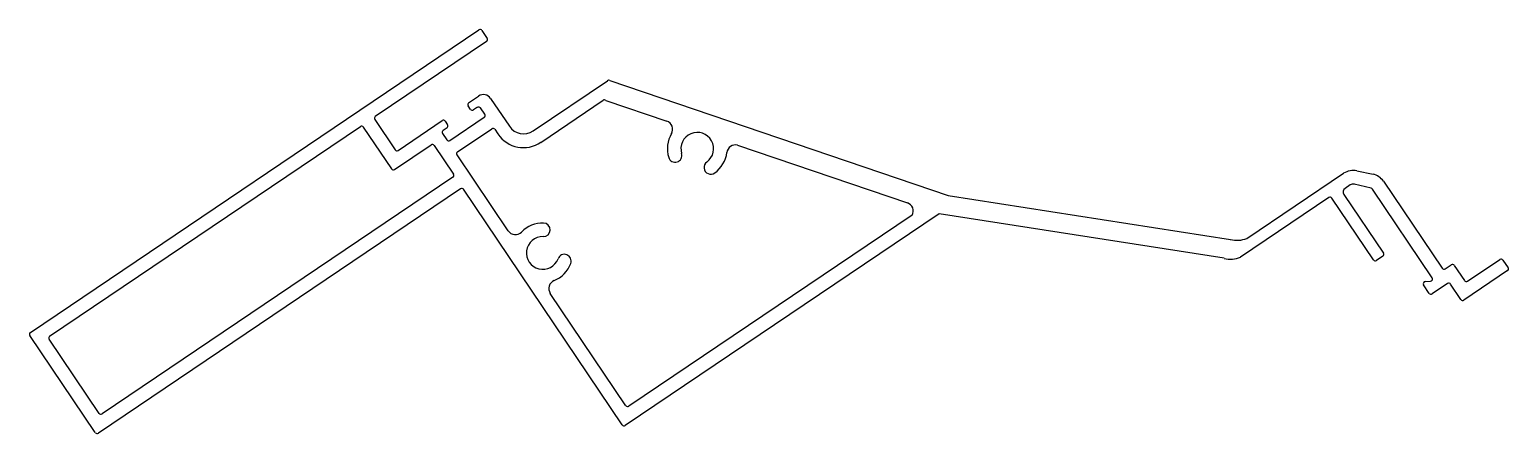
# Model space of a CAD drawing. Extents: x -70 to 102, y 2 to 49.
import ezdxf

# ---------------------------------------------------------------- set-up
doc = ezdxf.new("R2010")
doc.units = 0
doc.layers.add('1', color=4, linetype='CONTINUOUS')
doc.layers.add('5', color=6, linetype='CONTINUOUS')

msp = doc.modelspace()

# ---------------------------------------------------------------- linework, layer by layer
at = {"layer": '1', "color": 0}
for p, q in [((-70.2, 13.37), (-18.07, 48.51)), ((-17.72, 48.44), (-17.11, 47.53)), ((-17.18, 47.18), (-30.12, 38.46)), ((-11.76, 36.78), (-3.13, 42.6)), ((-2.85, 42.65), (36.49, 29.29)), ((-19.06, 39.28), (-19.34, 39.7)), ((-19.27, 40.04), (-18.11, 40.83)), ((-16.72, 40.56), (-14.54, 37.32)), ((-30.19, 38.11), (-27.82, 34.58)), ((-27.47, 34.52), (-22.34, 37.98)), ((-21.99, 37.91), (-21.71, 37.49)), ((-21.45, 35.68), (-17.47, 38.36)), ((-18.25, 39.52), (-18.71, 39.21)), ((-17.4, 38.71), (-17.91, 39.45)), ((-22.3, 36.49), (-21.8, 35.75)), ((-21.78, 37.15), (-22.23, 36.84)), ((71.2, 24.3), (82.43, 31.87)), ((83.99, 32.14), (85.88, 31.77)), ((87.08, 30.95), (93.9, 20.82)), ((-20.2, 30.07), (-62.32, 1.68)), ((-1.41, 2.64), (-19.86, 30)), ((36.49, 29.29), (69.28, 24.16)), ((82.48, 29.41), (87.07, 22.59)), ((83.2, 30.5), (82.61, 30.1)), ((85.66, 30.11), (83.69, 30.6)), ((92.75, 19.71), (85.81, 30.01)), ((80.74, 29.04), (70.47, 22.12)), ((85.91, 21.81), (81.08, 28.97)), ((35.42, 27.16), (-1.07, 2.57)), ((68.55, 21.98), (35.42, 27.16)), ((87.01, 22.24), (86.26, 21.74)), ((93.9, 20.82), (93.9, 20.82)), ((94.25, 20.75), (94.97, 21.23)), ((95.31, 21.16), (96.51, 19.39)), ((96.86, 19.32), (100.62, 21.85)), ((100.97, 21.78), (101.56, 20.89)), ((91.94, 19.28), (92.56, 19.32)), ((94.54, 19.05), (92.75, 17.84)), ((96.09, 17.2), (94.89, 18.98)), ((101.5, 20.55), (96.43, 17.13)), ((92.41, 17.91), (91.75, 18.89)), ((-62.67, 1.75), (-70.27, 13.03))]:
    msp.add_line(p, q, dxfattribs=at)
for centre, radius, start, end in [((-17.93, 48.3), 0.25, 33.977, 123.977), ((-17.32, 47.39), 0.25, 303.977, 33.977), ((-2.93, 42.29), 0.374, 77.8353, 122.5379), ((-19.13, 39.84), 0.25, 123.977, 213.977), ((-18.11, 39.31), 0.25, 33.977, 123.977), ((-17.55, 40), 1, 33.977, 123.977), ((-29.98, 38.25), 0.25, 123.977, 213.977), ((-22.2, 37.77), 0.25, 33.977, 123.977), ((-18.85, 39.42), 0.25, 213.977, 303.977), ((-17.61, 38.57), 0.25, 303.977, 33.977), ((-22.09, 36.63), 0.254, 123.977, 213.977), ((-21.92, 37.35), 0.25, 303.977, 33.977), ((-12.88, 38.44), 2, 213.977, 303.977), ((-27.61, 34.72), 0.25, 213.977, 303.977), ((-21.59, 35.89), 0.25, 213.977, 303.977), ((83.57, 29.96), 2.22, 78.977, 120.6355), ((85.3, 29.65), 2.2, 36.1576, 74.7735), ((-20.06, 29.86), 0.25, 33.977, 123.977), ((82.89, 29.69), 0.5, 123.977, 213.977), ((83.57, 29.96), 0.65, 78.977, 123.977), ((85.61, 29.87), 0.25, 36.3725, 78.977), ((80.88, 28.83), 0.25, 33.977, 123.977), ((70.01, 27.28), 3.21, 256.7834, 291.756), ((86.87, 22.45), 0.25, 303.977, 33.977), ((69.28, 25.1), 3.21, 256.7834, 291.756), ((86.12, 21.95), 0.25, 213.977, 303.977), ((94.11, 20.96), 0.25, 213.977, 303.977), ((95.11, 21.03), 0.25, 33.9769, 123.977), ((100.76, 21.64), 0.25, 33.977, 123.977), ((101.36, 20.75), 0.252, 304.4516, 33.7799), ((91.96, 19.03), 0.25, 93.977, 213.977), ((92.54, 19.57), 0.25, 273.977, 33.977), ((94.68, 18.84), 0.25, 33.977, 123.9771), ((96.72, 19.52), 0.25, 213.977, 303.977), ((92.61, 18.05), 0.25, 213.977, 303.977), ((96.29, 17.34), 0.25, 213.977, 303.977), ((-70.06, 13.17), 0.25, 123.977, 213.977), ((-62.46, 1.89), 0.25, 213.977, 303.977), ((-1.21, 2.77), 0.25, 213.977, 303.977)]:
    msp.add_arc(centre, radius, start, end, dxfattribs=at)
at = {"layer": '5', "color": 0}
for p, q in [((-10.87, 35.45), (-3.62, 40.34)), ((-3.31, 40.32), (3.77, 37.91)), ((-67.98, 12.94), (-31.86, 37.28)), ((-31.52, 37.21), (-28.25, 32.36)), ((-20.56, 34.35), (-16.58, 37.03)), ((-16.23, 36.97), (-15.87, 36.43)), ((-27.9, 32.3), (-23.64, 35.17)), ((-23.29, 35.1), (-21.03, 31.74)), ((11.98, 35.12), (31.73, 28.41)), ((-14.67, 25.17), (-20.62, 34)), ((-21.1, 31.39), (-61.89, 3.9)), ((32.3, 26.98), (-0.63, 4.79)), ((-0.98, 4.86), (-9.78, 17.91)), ((-62.24, 3.97), (-68.05, 12.59))]:
    msp.add_line(p, q, dxfattribs=at)
for centre, radius, start, end in [((-3.48, 40.13), 0.25, 48.5208, 123.977), ((3.45, 36.97), 1, 329.6384, 71.2538), ((-31.72, 37.08), 0.25, 33.977, 123.977), ((-16.44, 36.83), 0.25, 33.977, 123.977), ((-12.88, 38.44), 3.6, 213.977, 303.977), ((7.31, 34.71), 3.47, 149.6384, 196.7869), ((7.31, 34.71), 1.9, 305.7208, 196.7869), ((-23.5, 34.96), 0.25, 33.977, 123.977), ((11.74, 34.15), 1, 76.0439, 172.8693), ((-20.42, 34.14), 0.25, 123.977, 213.977), ((4.74, 33.93), 0.785, 196.7869, 16.7869), ((8.88, 32.53), 0.785, 125.7208, 305.7208), ((7.31, 34.71), 3.47, 305.7207, 352.8693), ((-28.04, 32.5), 0.25, 213.977, 303.977), ((-21.24, 31.6), 0.25, 303.977, 33.977), ((31.43, 27.47), 0.993, 330.7169, 72.3746), ((-10.65, 22.6), 3.47, 88.4439, 135.5925), ((-10.58, 25.29), 0.785, 268.4439, 88.4439), ((-13.84, 25.73), 1, 213.977, 315.5925), ((-10.65, 22.6), 1.9, 88.4439, 339.5101), ((-8.14, 21.66), 0.785, 339.5101, 159.5101), ((-10.65, 22.6), 3.47, 292.3615, 339.5101), ((-8.95, 18.47), 1, 112.3615, 213.977), ((-67.84, 12.73), 0.25, 123.977, 213.977), ((-62.03, 4.11), 0.25, 213.977, 303.977), ((-0.77, 5), 0.25, 213.977, 303.977)]:
    msp.add_arc(centre, radius, start, end, dxfattribs=at)

doc.saveas('drawing.dxf')
